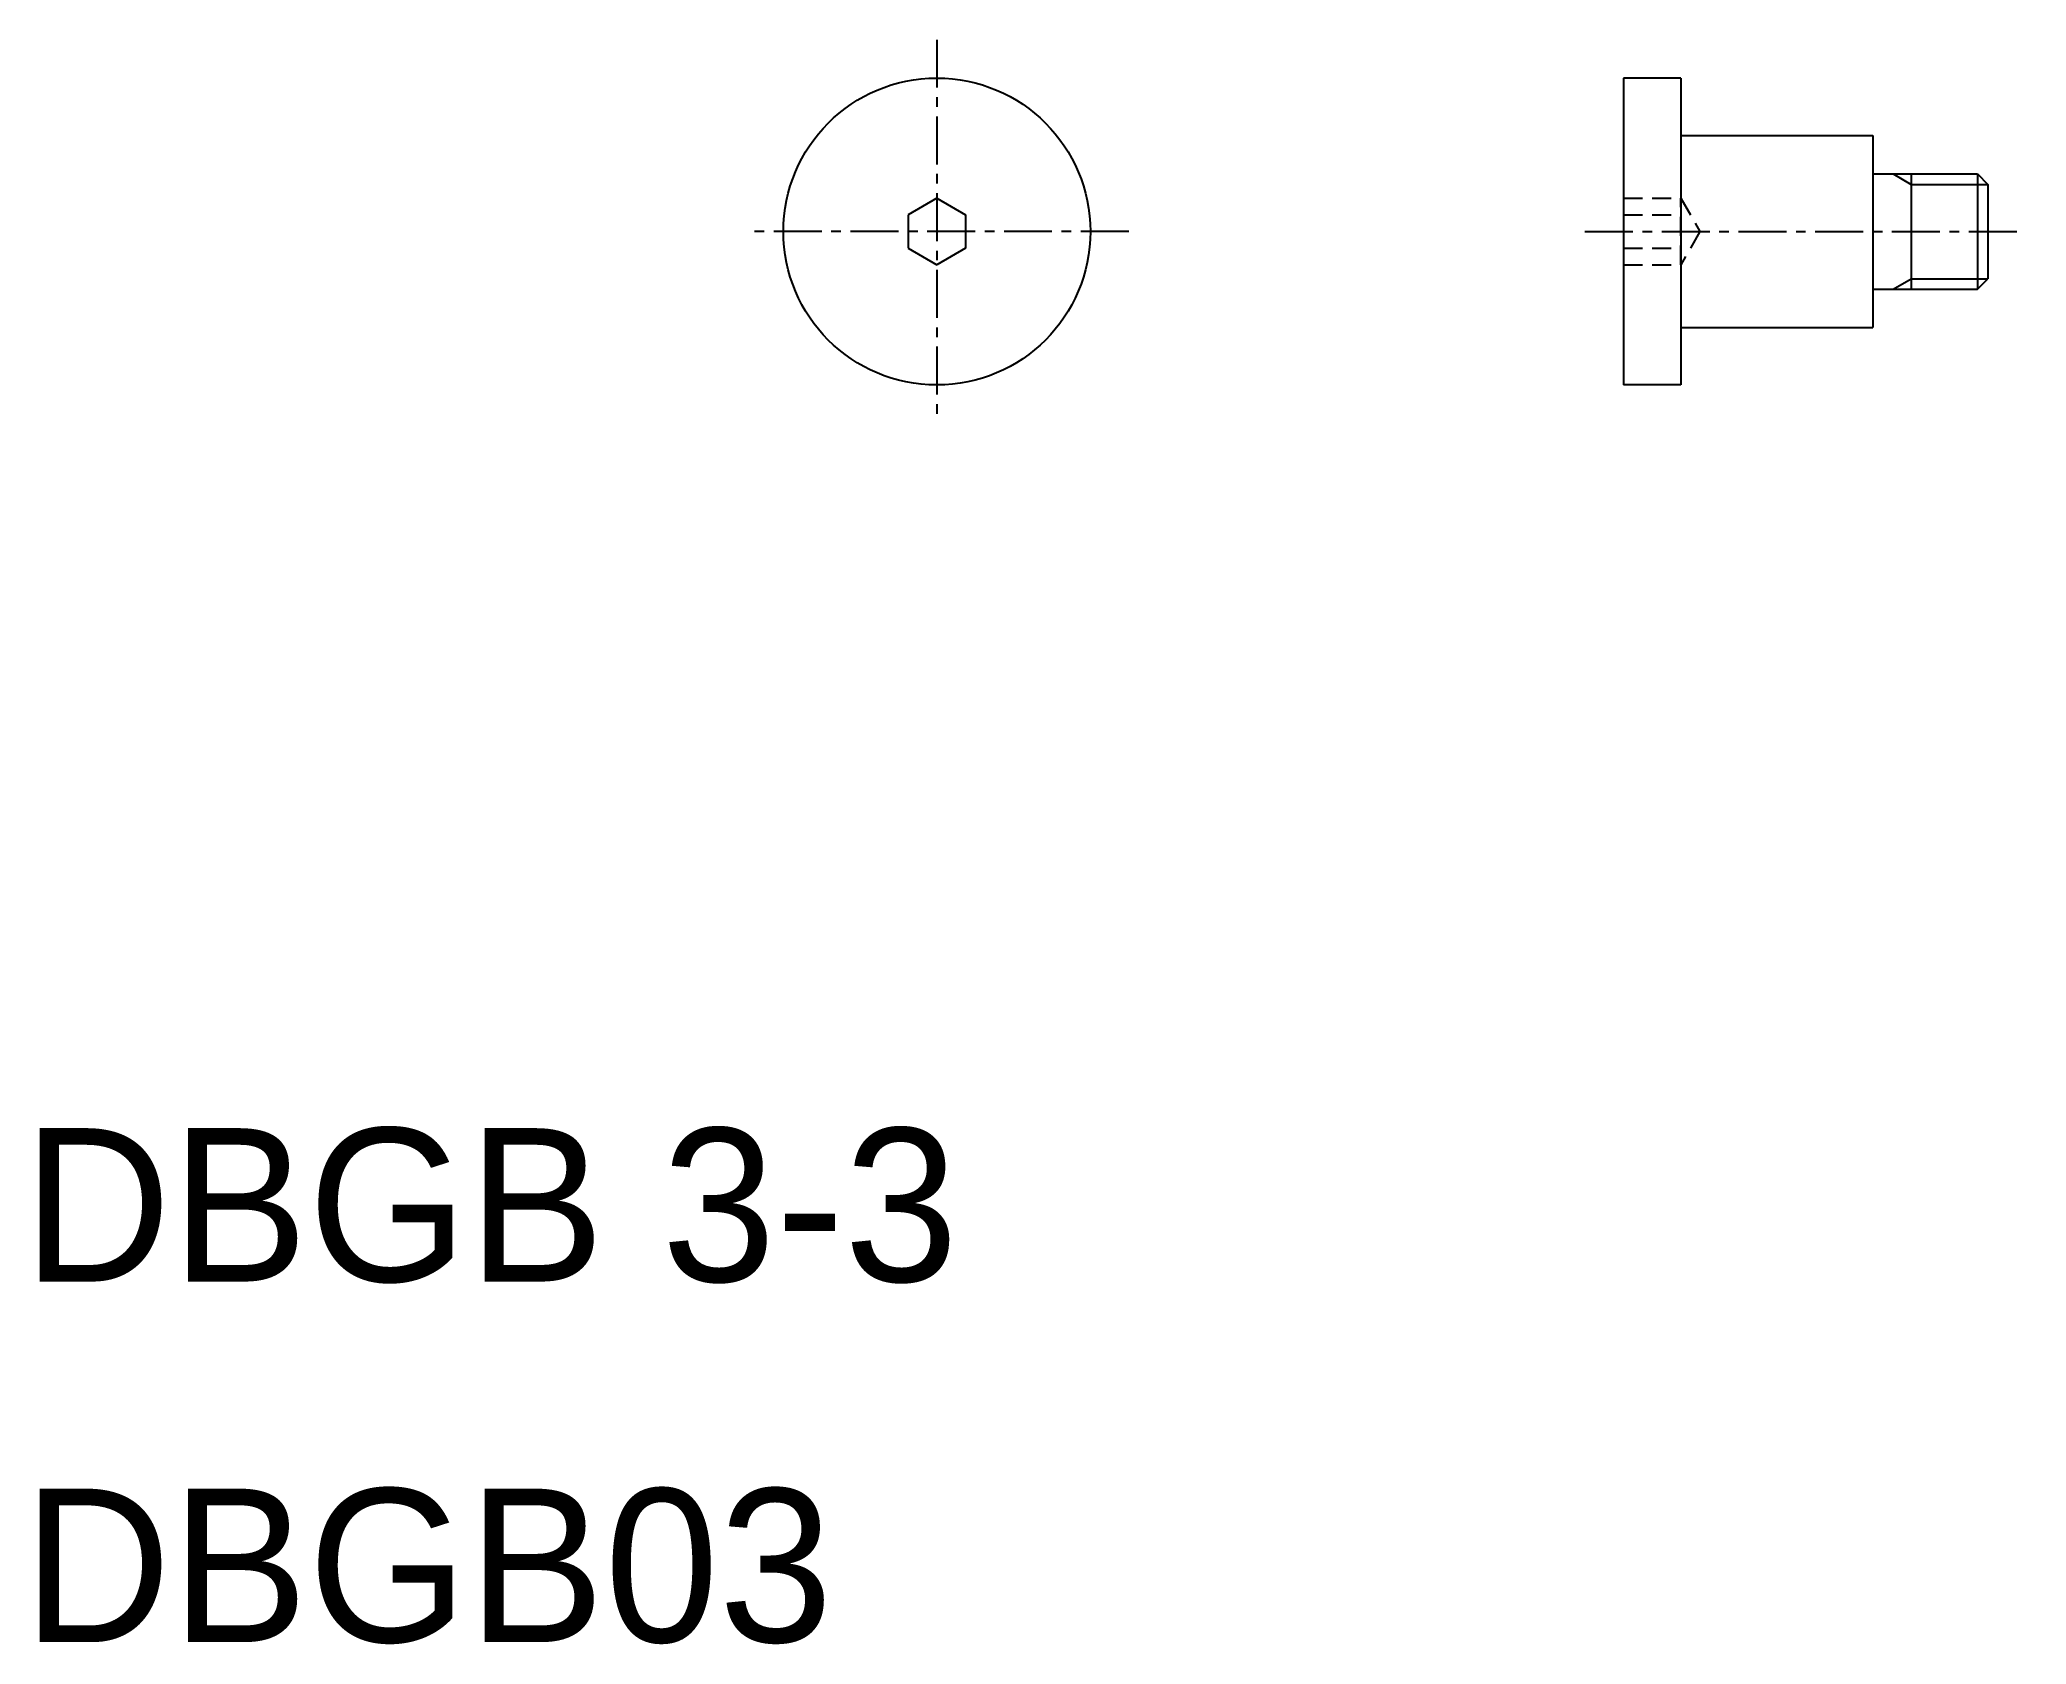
# Model space of a CAD drawing. Extents: x 10.4 to 62.2, y 9.9 to 51.8.
import ezdxf

# ---------------------------------------------------------------- set-up
doc = ezdxf.new("R2010")
doc.units = 0
doc.linetypes.add('CENTER', pattern=[2, 1.25, -0.25, 0.25, -0.25])
doc.linetypes.add('DASHED', pattern=[0.75, 0.5, -0.25])
doc.layers.get('0').update_dxf_attribs({"linetype": 'CONTINUOUS'})
doc.layers.add('CENTER', color=1, linetype='CENTER')

msp = doc.modelspace()

# ---------------------------------------------------------------- linework, layer by layer
at = {"color": 7, "linetype": 'CONTINUOUS'}
for p, q in [((51.708, 50.768), (51.708, 42.768)), ((53.208, 50.768), (51.708, 50.768)), ((53.208, 50.768), (53.208, 42.768)), ((58.208, 48.268), (60.938, 48.268)), ((59.208, 48.268), (59.208, 45.268)), ((60.938, 48.268), (60.938, 45.268)), ((60.938, 48.268), (61.208, 47.997)), ((33.818, 47.634), (33.068, 47.201)), ((33.818, 47.634), (34.568, 47.201)), ((61.208, 47.997), (61.208, 45.538)), ((33.068, 47.201), (33.068, 46.335)), ((34.568, 47.201), (34.568, 46.335)), ((33.068, 46.335), (33.818, 45.902)), ((34.568, 46.335), (33.818, 45.902)), ((58.208, 45.268), (60.938, 45.268)), ((60.938, 45.268), (61.208, 45.538)), ((53.208, 42.768), (51.708, 42.768))]:
    msp.add_line(p, q, dxfattribs=at)
at = {"linetype": 'CONTINUOUS'}
for p, q in [((53.208, 49.268), (58.208, 49.268)), ((58.208, 49.268), (58.208, 44.268)), ((53.208, 44.268), (58.208, 44.268))]:
    msp.add_line(p, q, dxfattribs=at)
at = {"color": 3, "linetype": 'CONTINUOUS'}
for p, q in [((58.74, 48.268), (59.208, 47.997)), ((59.208, 47.997), (61.208, 47.997)), ((58.741, 45.268), (59.208, 45.538)), ((59.208, 45.538), (61.208, 45.538))]:
    msp.add_line(p, q, dxfattribs=at)
at = {"color": 3, "linetype": 'DASHED'}
for p, q in [((51.708, 47.634), (53.204, 47.634)), ((53.204, 47.634), (53.704, 46.768)), ((53.206, 45.902), (53.206, 47.634)), ((51.708, 47.201), (53.206, 47.201)), ((53.704, 46.768), (53.204, 45.902)), ((51.708, 46.335), (53.206, 46.335)), ((53.58, 46.552), (53.58, 46.552)), ((51.708, 45.902), (53.204, 45.902))]:
    msp.add_line(p, q, dxfattribs=at)
at = {"color": 7, "linetype": 'CONTINUOUS'}
msp.add_circle((33.818, 46.768), 4, dxfattribs=at)
at = {"layer": 'CENTER', "color": 1, "linetype": 'CENTER'}
for p, q in [((33.818, 51.768), (33.818, 41.768)), ((38.818, 46.768), (28.818, 46.768)), ((50.708, 46.768), (62.208, 46.768))]:
    msp.add_line(p, q, dxfattribs=at)

# ---------------------------------------------------------------- texts
at = {"color": 7, "linetype": 'CONTINUOUS'}
for s, p in [('DBGB 3-3', (10, 19.397)), ('DBGB03', (10, 10))]:
    msp.add_text(s, height=4, dxfattribs=at).set_placement(p)

doc.saveas('drawing.dxf')
